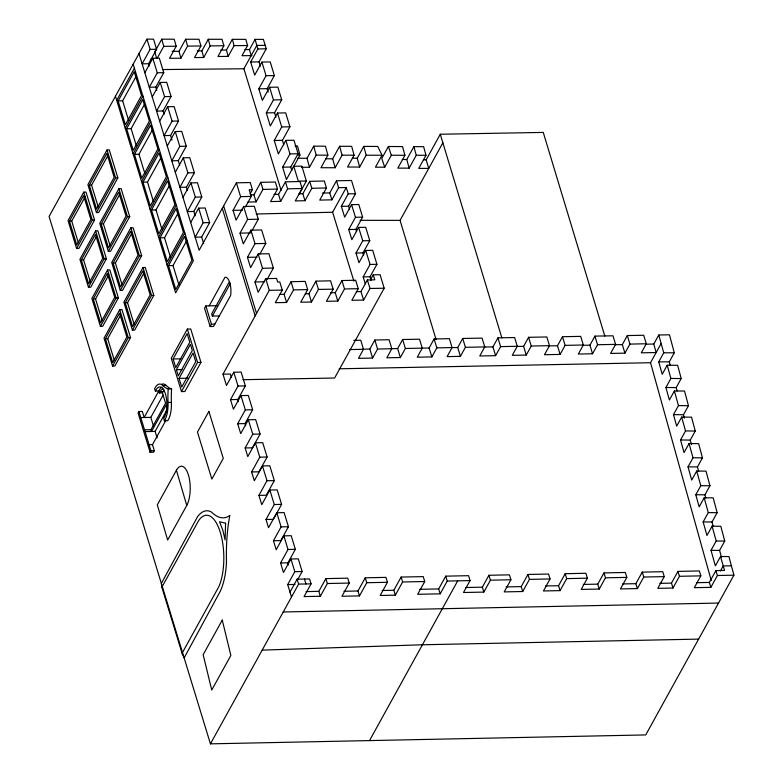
<?xml version="1.0" encoding="UTF-8"?>
<svg xmlns="http://www.w3.org/2000/svg" width="783" height="783" viewBox="0 0 783 783"><rect width="100%" height="100%" fill="white"/><g stroke="black" fill="none" stroke-linecap="round" stroke-linejoin="round"><path stroke-width="1.17" d="M149.299 65.938L148.623 63.717L156.6 49.26L153.517 39.16L146.979 39.15L49.084 216.48L210.441 743.85L645.74 734.924L733.916 575.182L728.924 556.566L720.536 556.498L715.359 565.864L711.033 550.341L716.2 540.975L712.09 526.196L720.81 526.274L724.764 541.053L719.597 550.42L721.378 557.065M116.706 100.341L134.412 68.268M118.116 100.919L134.236 71.713L141.517 95.516L125.397 124.722L118.116 100.919L122.628 100.831L135.87 76.832M146.979 39.15L150.111 49.388L142.124 63.854L148.623 63.717M260.377 66.222L259.046 61.847L266.249 48.8L263.401 39.385L255.101 39.365L249.474 49.554L251.157 55.613L251.989 55.613L241.976 55.71L247.594 45.531L245.793 39.356L232.345 39.326L234.097 45.659L228.176 56.386L217.968 56.493L223.889 45.757L222 39.307L208.278 39.277L210.118 45.894L203.717 57.482L194.536 57.57L200.937 45.982L198.97 39.258L185.669 39.228L187.577 46.109L180.902 58.206L169.539 58.314L176.214 46.217L174.169 39.209L161.768 39.179L154.789 51.825L156.492 57.962M144.845 72.721L152.822 58.265L159.311 58.128L163.764 72.653L155.778 87.119L156.766 90.339M157.354 57.922L163.755 46.344L161.768 39.179M83.752 192.138L68.052 220.571L76.607 248.514L78.858 248.465L94.557 220.033L86.013 192.089L83.752 192.138L92.306 220.082L76.607 248.514M107.036 149.964L87.902 184.622L96.446 212.565L98.707 212.526L117.842 177.868L109.287 149.915L107.036 149.964L115.581 177.907L96.446 212.565M69.462 221.149L83.575 195.574L90.897 219.504L76.783 245.069L69.462 221.149L71.723 221.1L85.249 196.602M89.301 185.199L106.86 153.409L114.181 177.33L96.622 209.13L89.301 185.199L91.562 185.15L107.946 155.484M125.221 128.167L142.927 96.094M152.822 58.265L157.266 72.79L149.289 87.246L155.778 87.119M126.631 128.745L142.751 99.539L149.357 121.12L133.227 150.326L126.631 128.745L131.143 128.657L144.385 104.658M152.245 96.926L160.231 82.469L166.72 82.332L171.056 96.495L163.07 110.951L164.097 114.318M180.902 58.206L178.994 51.326L185.669 39.228M133.051 153.771L150.757 121.698M160.231 82.469L164.567 96.622L156.58 111.088L163.07 110.951M134.461 154.349L150.581 125.143L157.872 148.946L141.743 178.152L134.461 154.349L138.973 154.261L152.215 130.262M95.614 230.887L79.915 259.32L88.459 287.263L90.72 287.214L106.419 258.781L97.865 230.838L95.614 230.887L104.159 258.83L88.459 287.263M118.889 188.713L99.754 223.37L108.308 251.314L110.56 251.274L129.694 216.617L121.14 188.664L118.889 188.713L127.443 216.656L108.308 251.314M81.315 259.897L95.438 234.332L102.749 258.253L88.636 283.818L81.315 259.897L83.575 259.848L96.515 236.407M101.164 223.948L118.713 192.158L126.034 216.079L108.485 247.878L101.164 223.948L103.415 223.909L119.799 194.233M159.673 121.189L167.65 106.723L174.139 106.596L178.563 121.022L170.577 135.479L171.996 140.098M203.717 57.482L201.877 50.866L208.278 39.277M167.65 106.723L172.064 121.159L164.087 135.616L170.577 135.479M141.566 181.597L159.272 149.524M142.976 182.175L159.096 152.969L166.387 176.772L150.258 205.988L142.976 182.175L147.488 182.087L160.73 158.088M167.268 146.01L175.245 131.554L181.744 131.417L186.266 146.215L178.289 160.672L179.689 165.262M228.176 56.386L226.424 50.053L232.345 39.326M107.574 269.988L91.875 298.421L100.43 326.364L102.681 326.315L118.38 297.883L109.826 269.939L107.574 269.988L116.129 297.931L100.43 326.364M130.849 227.814L111.724 262.471L120.269 290.424L122.53 290.376L141.664 255.718L133.11 227.775L130.849 227.814L139.403 255.757L120.269 290.424M93.285 298.998L107.398 273.433L114.719 297.354L100.606 322.919L93.285 298.998L95.536 298.949L108.475 275.518M113.124 263.049L130.673 231.259L137.994 255.18L120.445 286.979L113.124 263.049L115.385 263.01L131.759 233.334M175.245 131.554L179.777 146.352L171.79 160.809L178.289 160.672M150.082 209.423L167.787 177.349M151.491 210.001L167.611 180.795L174.903 204.598L158.773 233.814L151.491 210.001L156.003 209.913L169.245 185.914M175.304 172.28L183.291 157.823L189.78 157.686L194.38 172.73L186.403 187.186L187.421 190.533M281.097 190.318L243.904 68.767L256.785 45.434L255.101 39.365M183.291 157.823L187.891 172.867L179.904 187.323L186.403 187.186M268.197 92.13L267.15 88.665L274.373 75.569L270.233 61.926L261.874 62.082L254.671 75.139L250.658 62.014L257.861 48.967L256.785 45.443L257.617 45.434M158.597 237.249L176.302 205.175M119.721 309.696L104.022 338.129L112.576 366.072L114.837 366.023L130.526 337.59L121.982 309.647L119.721 309.696L128.275 337.639L112.576 366.072M143.005 267.522L123.871 302.179L132.415 330.123L134.676 330.083L153.811 295.416L145.256 267.473L143.005 267.522L151.55 295.465L132.415 330.123M160.006 237.836L176.126 208.621L183.418 232.424L167.288 261.639L160.006 237.836L164.518 237.738L178.338 212.702M182.977 197.345L190.954 182.889L197.453 182.752L201.808 196.993L193.822 211.449L195.163 215.854M105.431 338.706L119.545 313.131L126.866 337.062L112.752 362.627L105.431 338.706L107.692 338.657L120.631 315.216M125.28 302.757L142.829 270.967L150.15 294.888L132.591 326.687L125.28 302.757L127.531 302.708L143.915 273.042M190.954 182.889L195.31 197.13L187.333 211.586L193.822 211.449M275.89 117.107L274.569 112.742L281.714 99.784L277.877 87.119L269.587 87.275L262.354 100.371L258.821 88.822L266.054 75.726L261.874 62.082M167.112 265.085L184.817 233.001M190.69 222.578L198.676 208.121L205.166 207.984L209.638 222.597L201.662 237.053L203.658 243.591M168.521 265.662L184.641 236.446L191.923 260.259L175.803 289.465L168.521 265.662L173.033 265.564L186.853 240.528M198.676 208.121L203.149 222.734L195.163 237.19L201.662 237.053M283.789 144.826L282.428 140.343L289.916 126.797L285.687 112.869L277.466 113.026L270.311 125.985L266.308 112.889L273.453 99.93L269.587 87.275M250.139 193.812L252.429 189.652L250.257 182.547L236.388 182.831L199.166 250.266L138.992 53.606M251.911 230.809L258.302 219.23L254.299 206.272L243.63 206.487L236.075 220.17L233.06 210.333L240.616 196.65L236.388 182.831M291.785 170.41L290.757 167.033L298.088 153.752L293.987 140.235L285.834 140.382L278.356 153.938L274.246 140.49L281.723 126.944L277.466 113.026M245.441 206.957L251.255 196.425L249.19 189.731L252.429 189.652M247.888 202.063L256.08 201.877L253.917 194.791L260.788 182.331L275.352 182.038L277.505 189.085L270.605 201.583L280.706 201.358L287.606 188.85L285.443 181.832L299.977 181.529L302.121 188.517L295.269 200.928L304.978 200.712L311.83 188.292L309.696 181.333L324.328 181.03L326.452 187.959L319.748 200.105L331.904 199.822L338.608 187.685L336.475 180.785L351.508 180.472L355.511 193.695L348.611 206.203L349.6 209.453M162.101 387.105A16.746 6.783 88.8 0 0 158.792 391.011L144.16 417.505L142.31 411.447L138.924 411.515L138.082 413.042L150.101 452.3L153.478 452.231L154.32 450.705L152.47 444.646L165.927 420.275M256.08 201.877L262.961 189.417L260.788 182.331M259.966 253.966L265.78 243.444L261.61 229.938L250.873 230.163L243.317 243.846L240.038 233.138L247.594 219.446L243.63 206.487M187.362 329.066L171.271 358.213L181.48 391.588L184.866 391.52L200.957 362.372L190.749 328.997L187.362 329.066L197.57 362.441L181.48 391.588M173.112 358.966L187.127 333.587L189.77 342.191L175.754 367.579L173.112 358.966L180.922 358.81M217.106 305.683L205.831 305.908L204.539 308.238L210.138 326.531L213.524 326.462L230.623 295.494A13.311 5.393 88.8 0 0 230.29 284.679L229.184 281.068A13.311 5.393 88.8 0 0 225.024 277.202L209.208 305.84M298.695 194.869L306.349 181L301.837 166.123L293.752 166.27L286.421 179.552L282.643 167.18L289.974 153.908L285.834 140.382M163.804 390.531L162.433 392.919L159.389 392.978L160.76 390.59A14.407 5.843 88.8 0 1 163.901 389.317M176.4 369.703L190.416 344.314L192.305 350.5L178.289 375.879L176.4 369.703L181.979 369.586M153.546 426.285L150.816 417.368L163.109 395.112M293.282 167.268L299.977 155.132L297.501 146.069L295.064 146.049M280.706 201.358L278.533 194.331L285.443 181.832M212.35 316.097L230.104 283.935L229.419 281.723L211.674 313.885L212.35 316.097L219.123 315.96M179.053 378.375L193.068 352.986L195.73 361.677L181.715 387.066L179.053 378.375L187.979 378.189M167.151 408.325L166.133 404.987L151.501 431.482L150.962 429.701L165.585 403.206L162.433 392.919M266.993 279.639L273.384 268.06L268.961 253.731L258.155 253.956L250.599 267.639L247.448 257.343L255.004 243.66L250.873 230.163M210.138 326.531L211.42 324.211L205.831 305.908M157.119 437.961L155.112 431.404L167.396 409.147M301.377 167.278L309.481 167.288L307.014 158.283L313.719 146.147L325.434 146.206L327.881 155.171L320.961 167.719L335.153 167.738L342.083 155.181L339.607 146.274L351.665 146.333L354.092 155.2L347.574 167.024L359.651 167.033L366.18 155.22L363.762 146.392L377.729 146.46L382.055 155.24L375.449 167.19L384.717 167.21L391.324 155.249L388.378 146.509L402.521 146.587L404.938 155.269L397.833 168.13L409.147 168.149L416.253 155.279L413.884 146.636L423.632 146.685L425.991 155.288L418.758 168.384L428.741 168.394L426.158 159.83L440.281 134.236L543.255 132.415L604.809 336.034M150.101 452.3L150.933 450.773L138.924 411.515M309.481 167.288L316.175 155.151L313.719 146.147M304.978 200.712L302.845 193.744L309.696 181.333M242.936 379.706L334.615 378.023L384.189 288.222L380.088 274.706L373.256 274.833L374.793 279.795L367.374 279.971L370.007 288.477L363.606 300.075L351.841 300.29L358.242 288.692L355.678 280.236L341.946 280.549L344.491 288.947L337.786 301.093L326.452 301.298L333.157 289.162L330.573 280.813L315.931 281.146L318.436 289.426L311.487 302.023L300.731 302.218L307.68 289.622L305.184 281.391L291.061 281.714L293.537 289.886L286.578 302.483L275.313 302.688L282.262 290.092L279.795 281.978L277.701 282.027L276.595 278.425L265.711 278.64L258.155 292.333L254.984 281.968L262.54 268.275L258.155 253.956M335.153 167.738L332.677 158.822L339.607 146.274M238.492 401.601L237.846 399.477L245.353 385.882L241.135 372.091L233.794 372.238L226.463 385.52L222.998 374.176L269.283 290.336L265.711 278.64M176.42 470.24L157.314 504.849L167.65 540.035L186.755 505.426A21.601 8.633 89.4 0 0 188.507 475.301A21.601 8.633 89.4 0 0 176.42 470.24L186.755 505.426M331.904 199.822L329.77 192.921L336.475 180.785M359.651 167.033L357.234 158.215L363.762 146.392M286.578 302.483L284.102 294.31L291.061 281.714M353.916 281.166L332.618 212.242L346.272 187.509L338.608 187.685M245.696 425.766L245.02 423.574L252.655 409.754L248.28 395.444L240.939 395.591L233.432 409.196L230.505 399.624L238.012 386.029L233.794 372.238M356.559 231.641L355.874 229.38L362.627 217.155L358.8 204.52L351.577 204.647L344.667 217.155L341.329 206.34L348.229 193.832L346.272 187.509M388.378 146.509L381.781 158.469L384.717 167.21M311.487 302.023L308.972 293.742L315.931 281.146M288.555 564.944L287.909 562.83L295.357 549.323L291.188 535.699L283.857 535.846L276.203 549.715L273.453 540.74L280.784 540.593L288.447 526.724L284.121 512.601L276.791 512.757L268.53 527.713L266.014 519.491L273.345 519.335L281.606 504.379L277.172 489.894L269.841 490.041L261.757 504.683L258.909 495.385L266.249 495.238L274.334 480.596L269.802 465.797L262.471 465.954L254.309 480.733L251.627 471.953L258.958 471.806L267.12 457.027L262.726 442.659L255.385 442.816L247.78 456.597L245.148 447.964L252.478 447.817L260.083 434.036L255.669 419.619L248.338 419.776L240.704 433.596L237.689 423.73L245.324 409.901L240.939 395.591M363.664 255.043L363.009 252.889L369.762 240.665L365.71 227.305L358.614 227.442L351.861 239.667L348.729 229.517L355.472 217.282L351.577 204.647M161.856 587.24L198.618 520.646A40.745 16.326 88.6 0 1 220.287 532.332A40.745 16.326 88.6 0 1 218.829 586.692L182.067 653.286L184.142 657.906L220.248 591.331A45.943 19.223 89.5 0 0 226.463 562.077L226.414 556.459A72.388 21.846 89.4 0 1 229.84 515.39A72.388 27.297 82.2 0 1 213.328 513.697L211.097 511.828A45.943 19.223 89.5 0 0 197.463 516.858L161.357 583.433L161.856 587.24L182.067 653.286M245.148 447.964L252.752 434.193L248.338 419.776M409.147 168.149L406.778 159.507L413.884 146.636M371.103 280.206L370.046 276.751L376.926 264.292L372.698 250.345L365.73 250.472L358.976 262.706L355.991 253.026L362.744 240.792L358.614 227.442M337.786 301.093L335.241 292.695L341.946 280.549M251.627 471.953L259.79 457.174L255.385 442.816M365.309 283.828L363.175 276.908L370.046 264.448L365.73 250.472M436.092 339.568L400.054 220.375L442.875 142.8M363.606 300.075L360.973 291.56L367.374 279.971M370.398 280.02L373.256 274.833M258.909 495.385L266.993 480.742L262.471 465.954M266.014 519.491L274.275 504.526L269.841 490.041M353.74 340.37L360.757 340.243L363.488 349.296L358.497 358.34L372.581 358.066L377.572 349.022L374.842 339.998L389.102 339.744L391.823 348.738L386.831 357.792L400.367 357.528L405.359 348.474L402.648 339.509L419.541 339.215L422.262 348.151L417.261 357.195L431.834 356.911L436.836 347.867L434.115 338.951L449.383 338.687L452.085 347.564L447.093 356.617L460.404 356.353L465.405 347.309L462.724 338.452L482.083 338.109L484.746 346.928L479.754 355.981L495.6 355.668L500.601 346.624L497.939 337.835L514.617 337.542L517.289 346.292L512.288 355.345L526.245 355.071L531.246 346.027L528.603 337.297L546.847 336.974L549.48 345.665L544.488 354.719L560.109 354.415L565.101 345.362L562.488 336.7L580.712 336.377L583.325 345.009L578.334 354.053L592.535 353.779L597.527 344.735L594.923 336.122L612.991 335.809L615.575 344.383L610.583 353.427L624.922 353.153L629.914 344.099L627.33 335.555L643.714 335.261L646.288 343.776L641.287 352.83L656.154 352.536L653.785 344.05L658.787 334.997L669.465 334.811L674.29 352.81L669.299 361.854L670.209 365.26M372.581 358.066L369.85 349.052L374.842 339.998M273.453 540.74L281.107 526.871L276.791 512.757M400.367 357.528L397.656 348.562L402.648 339.509M297.765 579.479L302.15 571.531L298.274 558.837L290.933 558.984L283.485 572.49L280.568 562.987L288.027 549.48L283.857 535.846M291.491 597.028L287.694 584.598L294.819 571.678L290.933 558.984M289.994 592.114L297.119 579.205L309.579 578.94L311.086 583.854L304.058 596.587L320.335 596.255L327.363 583.521L325.865 578.608L347.721 578.167L349.228 583.071L341.946 596.264L359.475 595.902L366.757 582.718L365.25 577.805L385.941 577.374L387.438 582.288L380.166 595.481L395.346 595.168L402.619 581.975L401.121 577.071L423.231 576.611L424.738 581.524L417.682 594.307L440.193 593.837L447.25 581.064L445.742 576.151L468.567 575.681L470.074 580.595L463.497 592.506L483.855 592.095L490.432 580.174L488.925 575.27L509.41 574.849L510.917 579.753L504.213 591.899L522.731 591.517L529.435 579.381L527.928 574.468L548.56 574.047L550.067 578.95L543.441 590.959L560.06 590.617L566.686 578.617L565.189 573.704L585.899 573.273L587.397 578.187L581.201 589.423L599.279 589.051L605.474 577.815L603.977 572.902L625.323 572.471L626.831 577.384L620.449 588.933L637.372 588.581L643.753 577.032L642.246 572.119L662.761 571.698L664.258 576.611L657.779 588.346L672.979 588.033L679.458 576.298L677.951 571.384L699.346 570.954L700.854 575.857L694.325 587.681L710.856 587.348L717.385 575.525L715.887 570.611L724.539 570.435L720.536 556.498M210.441 743.85L298.626 584.108L297.119 579.205M431.834 356.911L429.123 348.004L434.115 338.951M320.335 596.255L318.838 591.341L325.865 578.608M460.404 356.353L457.732 347.505L462.724 338.452M359.475 595.902L357.978 590.989L365.25 577.805M495.6 355.668L492.947 346.879L497.939 337.835M526.245 355.071L523.612 346.34L528.603 337.297M395.346 595.168L393.839 590.255L401.121 577.071M560.109 354.415L557.486 345.743L562.488 336.7M440.193 593.837L438.686 588.933L445.742 576.151M369.527 740.591L457.703 580.849M592.535 353.779L589.932 345.176L594.923 336.122M483.855 592.095L482.348 587.181L488.925 575.27M624.922 353.153L622.338 344.598L627.33 335.555M522.731 591.517L521.224 586.604L527.928 574.468M711.238 580.497L650.536 362.725L661.146 343.492M677.119 391.011L676.199 387.595L681.2 378.551L677.647 365.299L667.204 365.201L662.203 374.254L658.748 361.844L663.739 352.8L658.787 334.997M684.401 418.181L683.481 414.736L688.472 405.682L684.548 391.05L674.378 390.952L669.387 400.005L665.902 387.497L670.894 378.453L667.204 365.201M560.06 590.617L558.563 585.704L565.189 573.704M691.497 444.666L690.273 440.075L695.265 431.032L691.555 417.182L681.67 417.085L676.669 426.138L673.468 414.638L678.46 405.594L674.378 390.952M599.279 589.051L597.772 584.138L603.977 572.902M698.651 471.337L697.467 466.922L702.468 457.869L698.651 443.638L689.04 443.54L684.048 452.594L680.535 439.987L685.526 430.934L681.67 417.085M705.835 498.115L704.945 494.817L709.946 485.763L706.021 471.131L696.704 471.043L691.712 480.087L688.022 466.834L693.014 457.781L689.04 443.54M637.372 588.581L635.874 583.668L642.246 572.119M713.225 526.538L712.011 521.997L717.159 512.679L713.186 497.861L704.162 497.782L699.17 506.826L695.793 494.729L700.795 485.685L696.704 471.043M712.09 526.196L706.941 535.523L703.144 521.918L708.292 512.601L704.162 497.782M672.979 588.033L671.481 583.12L677.951 571.384M710.856 587.348L709.359 582.435L715.887 570.611M720.409 570.973L723.169 565.972L731.4 565.796M262.178 650.125L422.409 644.771L698.632 639.104M262.961 189.417L277.505 189.085M287.606 188.85L302.121 188.517M311.83 188.292L326.452 187.959M256.158 213.994L332.618 212.242M370.046 264.448L376.926 264.292M363.175 276.908L370.046 276.751M356.294 291.668L360.973 291.56M330.69 292.793L335.241 292.695M279.6 294.418L284.102 294.31M305.39 293.821L308.972 293.742M150.111 49.388L156.6 49.26M257.861 48.967L266.249 48.8M250.658 62.014L259.046 61.847M157.266 72.79L163.764 72.653M164.567 96.622L171.056 96.495M172.064 121.159L178.563 121.022M179.777 146.352L186.266 146.215M187.891 172.867L194.38 172.73M115.581 177.907L117.842 177.868M306.349 181L298.313 181.167L293.752 166.27M322.488 193.068L329.77 192.921M250.403 194.859L253.917 194.791M274.05 194.419L278.533 194.331M299.204 193.822L302.845 193.744M195.31 197.13L201.808 196.993M240.616 196.65L251.255 196.425M233.06 210.333L242.515 210.138M127.443 216.656L129.694 216.617M92.306 220.082L94.557 220.033M247.594 219.446L258.302 219.23M203.149 222.734L209.638 222.597M240.038 233.138L250.746 232.913M255.004 243.66L265.78 243.444M139.403 255.757L141.664 255.718M104.159 258.83L106.419 258.781M247.448 257.343L257.03 257.147M262.54 268.275L273.384 268.06M254.984 281.968L264.625 281.772M151.55 295.465L153.811 295.416M116.129 297.931L118.38 297.883M211.42 324.211L214.806 324.133M128.275 337.639L130.526 337.59M349.482 349.57L363.488 349.296M377.572 349.022L391.823 348.738M405.359 348.474L422.262 348.151M436.836 347.867L452.085 347.564M465.405 347.309L484.746 346.928M500.601 346.624L517.289 346.292M531.246 346.027L549.48 345.665M565.101 345.362L583.325 345.009M597.527 344.735L615.575 344.383M629.914 344.099L646.288 343.776M197.57 362.441L200.957 362.372M339.186 368.793L650.536 362.725M162.844 385.559L166.231 385.49A48.771 19.771 88.8 0 0 171.594 388.916A48.771 19.771 88.8 0 0 171.399 402.403A19.663 7.967 88.8 0 1 167.728 420.686L164.342 420.755L163.706 418.22A16.746 6.783 88.8 0 0 165.448 393.986A16.746 6.783 88.8 0 0 155.406 391.079L154.594 388.887A19.663 7.967 88.8 0 1 162.844 385.559A48.771 19.771 88.8 0 0 168.208 388.985L171.594 388.916M238.012 386.029L245.353 385.882M155.406 391.079L158.792 391.011L159.389 392.978M160.133 391.637L163.177 391.569M230.505 399.624L237.846 399.477M164.342 420.755A19.663 7.967 88.8 0 0 168.022 402.472L171.399 402.403M245.324 409.901L252.655 409.754M140.774 417.574L150.816 417.368M237.689 423.73L245.02 423.574M144.532 429.838L150.962 429.701M145.07 431.609L155.112 431.404M252.752 434.193L260.083 434.036M149.083 444.715L152.47 444.646M150.933 450.773L154.32 450.705M259.79 457.174L267.12 457.027M266.993 480.742L274.334 480.596M274.275 504.526L281.606 504.379M281.107 526.871L288.447 526.724M288.027 549.48L295.357 549.323M280.568 562.987L287.909 562.83M294.819 571.678L302.15 571.531M298.626 584.108L311.086 583.854M327.363 583.521L349.228 583.071M366.757 582.718L387.438 582.288M402.619 581.975L424.738 581.524M447.25 581.064L470.074 580.595M490.432 580.174L510.917 579.753M529.435 579.381L550.067 578.95M566.686 578.617L587.397 578.187M605.474 577.815L626.831 577.384M643.753 577.032L664.258 576.611M679.458 576.298L700.854 575.857M717.385 575.525L733.916 575.182M287.694 584.598L295.025 584.441M583.315 584.431L597.772 584.138M622.573 583.942L635.874 583.668M659.785 583.355L671.481 583.12M696.371 582.699L709.359 582.435M465.582 587.524L482.348 587.181M545.497 585.978L558.563 585.704M506.18 586.917L521.224 586.604M306.036 591.605L318.838 591.341M419.737 589.315L438.686 588.933M343.943 591.273L357.978 590.989M382.163 590.49L393.839 590.255M283.24 611.983L718.53 603.057M266.054 75.726L274.373 75.569M258.821 88.822L267.15 88.665M273.453 99.93L281.714 99.784M266.308 112.889L274.569 112.742M281.723 126.944L289.916 126.797M274.246 140.49L282.428 140.343M289.974 153.908L298.088 153.752M282.643 167.18L290.757 167.033M348.229 193.832L355.511 193.695M341.329 206.34L348.611 206.203M355.472 217.282L362.627 217.155M348.729 229.517L355.874 229.38M362.744 240.792L369.762 240.665M355.991 253.026L363.009 252.889M269.283 290.336L282.262 290.092M293.537 289.886L307.68 289.622M318.436 289.426L333.157 289.162M344.491 288.947L358.242 288.692M370.007 288.477L384.189 288.222M222.998 374.176L230.339 374.049L231.377 377.445M362.803 349.169L369.85 349.052M390.883 348.68L397.656 348.562M421.831 348.132L429.123 348.004M451.664 347.603L457.732 347.505M484.403 347.035L492.947 346.879M516.614 346.468L523.612 346.34M549.069 345.89L557.486 345.743M582.826 345.293L589.932 345.176M615.164 344.726L622.338 344.598M645.672 344.187L653.785 344.05M163.755 46.344L176.214 46.217M187.577 46.109L200.937 45.982M210.118 45.894L223.889 45.757M234.097 45.659L247.594 45.531M256.785 45.443L265.212 45.355M151.041 59.038L153.341 59.019M162.335 69.56L243.904 68.767M244.825 49.544L249.474 49.554M220.679 50.043L226.424 50.053M197.228 50.856L201.877 50.866M172.094 51.306L178.994 51.326M297.56 155.132L299.977 155.132M316.175 155.151L327.881 155.171M342.083 155.181L354.092 155.2M366.18 155.22L382.055 155.24M391.324 155.249L404.938 155.269M416.253 155.279L425.991 155.288M360.014 220.317L400.054 220.375M663.739 352.8L674.29 352.81M658.748 361.844L669.299 361.854M352.399 158.186L357.234 158.215M297.746 158.244L307.014 158.283M325.591 158.783L332.677 158.822M402.237 159.487L406.778 159.507M423.72 159.82L426.158 159.83M670.894 378.453L681.2 378.551M665.902 387.497L676.199 387.595M678.46 405.594L688.472 405.682M673.468 414.638L683.481 414.736M685.526 430.934L695.265 431.032M680.535 439.987L690.273 440.075M693.014 457.781L702.468 457.869M688.022 466.834L697.467 466.922M700.795 485.685L709.946 485.763M695.793 494.729L704.945 494.817M708.292 512.601L717.159 512.679M703.144 521.918L712.011 521.997M716.2 540.975L724.764 541.053M711.033 550.341L719.597 550.42M223.644 205.919L256.54 313.415M222.294 208.376L255.18 315.882M304.46 579.048L305.957 583.961M133.159 64.177L193.332 260.837L175.627 292.911L115.453 96.25M122.628 100.831L128.52 120.102M131.143 128.657L136.35 145.697M138.973 154.261L144.875 173.532M147.488 182.087L153.38 201.358M156.003 209.913L161.895 229.184M164.518 237.738L170.41 257.01M173.033 265.564L178.925 284.836M91.562 185.15L98.188 206.8M103.415 223.909L110.041 245.549M115.385 263.01L122.001 284.65M127.531 302.708L134.157 324.358M71.723 221.1L78.339 242.75M83.575 259.848L90.544 282.634M95.536 298.949L102.162 320.599M107.692 338.657L114.308 360.307M440.281 134.236L501.874 337.953M168.022 402.472A48.771 19.771 88.8 0 1 168.208 388.985M161.856 384.228A19.663 7.967 88.8 0 1 166.231 385.49M225.582 523.23L225.103 539.937L222.783 530.052L219.534 521.762L225.582 523.23M208.895 411.398L197.473 432.089L211.86 479.098L223.282 458.407L208.895 411.398M222.264 620.097L203.159 654.705L211.743 690.048L230.848 655.44L222.264 620.097"/></g></svg>
